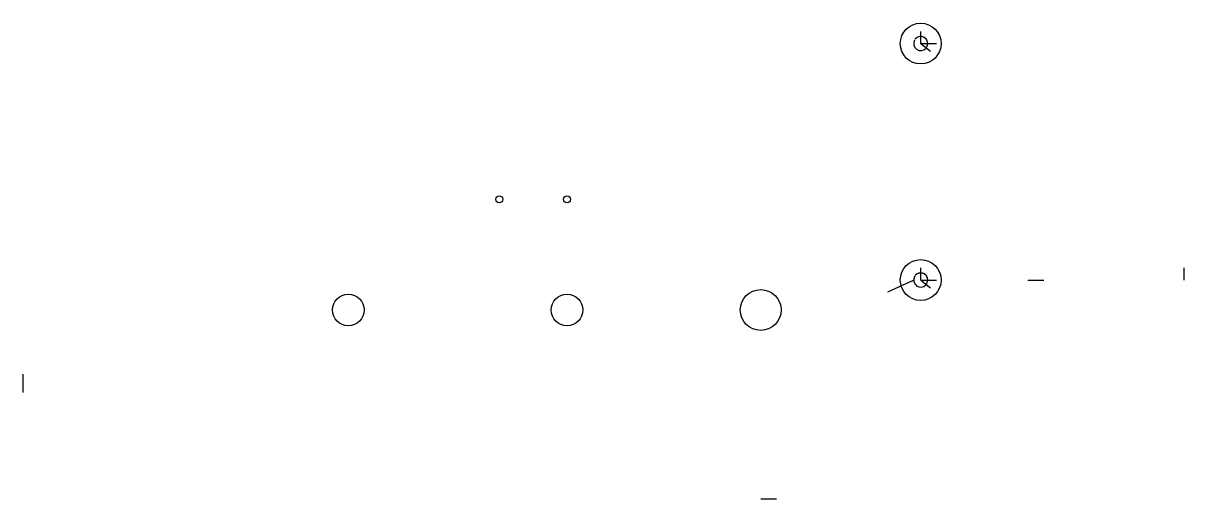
# Model space of a CAD drawing. Header units: inches. Extents: x 40 to 698, y -21 to 249.
import ezdxf

# ---------------------------------------------------------------- set-up
doc = ezdxf.new("R2010")
doc.units = ezdxf.units.IN
doc.header["$MEASUREMENT"] = 0

msp = doc.modelspace()

# ---------------------------------------------------------------- linework, layer by layer
for p, q in [((549.25, 237.66, 36.6), (549.25, 244.66, 36.6)), ((549.25, 237.75, 21), (558.25, 237.75, 21)), ((549.25, 237.75, 28), (554.8, 233.36, 28)), ((549.25, 237.75, 28), (549.25, 237.75, 32)), ((549.25, 237.75, 32), (556.73, 237.75, 32)), ((549.25, 103.45, 36.6), (549.25, 110.44, 36.6)), ((698.45, 110.44, 37.6), (698.45, 103.45, 37.6)), ((549.25, 103.54, 21), (558.25, 103.54, 21)), ((549.25, 103.54, 28), (554.8, 99.15, 28)), ((549.25, 103.54, 28), (549.25, 103.54, 32)), ((549.25, 103.54, 32), (556.73, 103.54, 32)), ((610.08, 103.54, -2), (619.08, 103.54, -2)), ((698.45, 103.45, 37.6), (698.45, 103.45, 35.08)), ((40.25, 39.77, 74.5), (40.25, 50.02, 74.5)), ((63.46, 36.78), (63.46, 36.78, -2)), ((63.46, 36.78, 1), (63.46, 36.78, -1)), ((63.46, 36.78, 11), (63.46, 36.78, 9)), ((63.46, 36.78, 16.5), (63.46, 36.78, 14.5)), ((63.46, 36.78, 22), (63.46, 36.78, 20)), ((458.49, -20.65, 39), (467.49, -20.65, 39))]:
    msp.add_line(p, q)
at = {"extrusion": (0, 1, 0)}
for p, q in [((549.25, 237.66, 36.6), (549.25, 237.66, 25.87)), ((530.51, 96.91, 38.73), (545.25, 103.5, 38.6)), ((549.25, 103.45, 36.6), (549.25, 103.45, 25.87)), ((530.51, 96.91, 18), (530.51, 96.91, 38.73)), ((530.51, 96.91, 38.73), (530.51, 96.91, 28))]:
    msp.add_line(p, q, dxfattribs=at)
for centre, radius in [((549.25, 237.75, 19), 11.58), ((310.24, 149.34, 29), 2), ((348.65, 149.34, 29), 2), ((549.25, 103.54, 19), 11.58), ((224.65, 86.53, 29), 9), ((348.65, 86.53, -24.08), 9), ((458.49, 86.53, 29), 11.58)]:
    msp.add_circle(centre, radius)
for centre, start, end in [((549.25, 237.75, 18.4), 149.57711, 317.49505), ((549.25, 237.75, 37.6), 148.10688, 148.53385), ((549.25, 237.75, 37.6), 326.99665, 140.9399), ((549.25, 237.75, 37.6), 337.88604, 140.9399), ((549.25, 103.54, 18.4), 149.57711, 317.49505), ((549.25, 103.54, 37.6), 148.10688, 148.53385), ((549.25, 103.54, 37.6), 337.88604, 140.9399), ((549.25, 103.54, 37.6), 326.99665, 140.9399)]:
    msp.add_arc(centre, 4, start, end)

doc.saveas('drawing.dxf')
